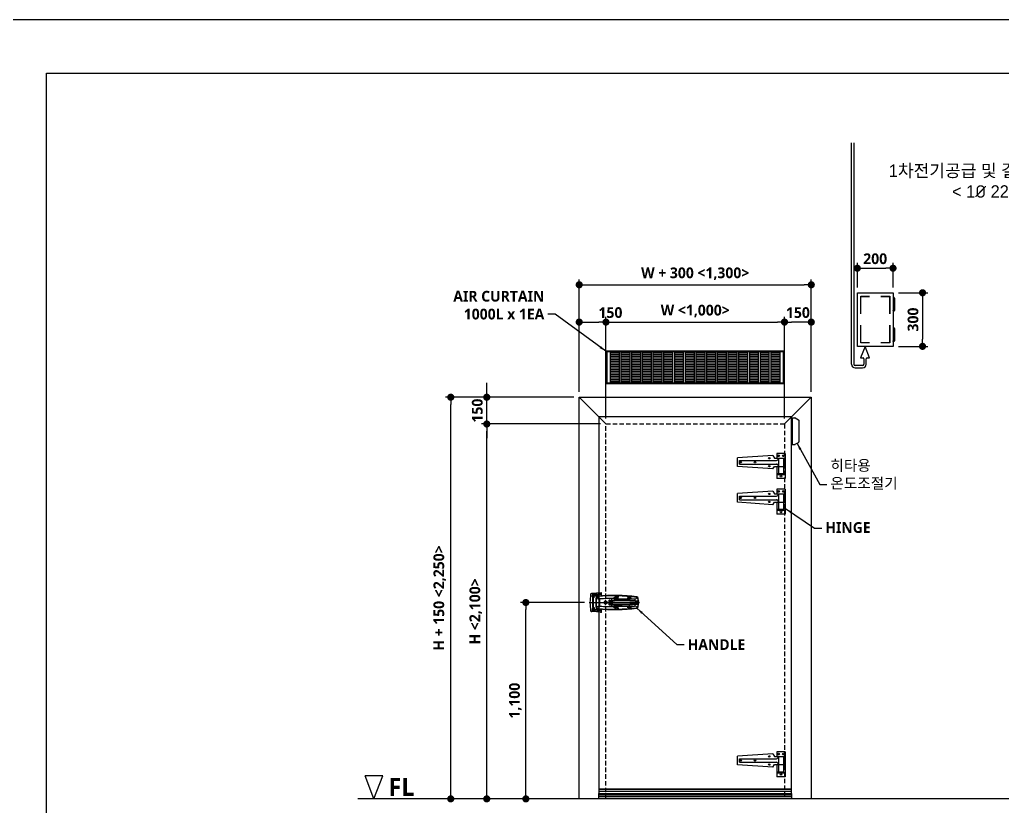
# Model space of a CAD drawing. Header units: millimetres. Extents: x 0 to 33600, y 0 to 8910.
# Drawn here: x 12750 to 18254, y 4503 to 8910 of the extents above; entities that cross this region are included whole.
import ezdxf
from ezdxf.lldxf.tags import DXFTag

# ---------------------------------------------------------------- set-up
doc = ezdxf.new("R2010")
doc.units = ezdxf.units.MM
doc.header["$LTSCALE"] = 20
doc.header["$MEASUREMENT"] = 0
doc.linetypes.add('HIDDEN', pattern=[0.375, 0.25, -0.125])
doc.layers.get('0').update_dxf_attribs({"linetype": 'CONTINUOUS'})
doc.layers.get('Defpoints').update_dxf_attribs({"color": 181, "linetype": 'CONTINUOUS'})
for name, color, linetype in [('DIM', 141, 'CONTINUOUS'), ('DOOR-2', 1, 'CONTINUOUS'), ('DOOR-3', 8, 'CONTINUOUS'), ('TEXT', 7, 'CONTINUOUS'), ('방열문', 7, 'CONTINUOUS')]:
    doc.layers.add(name, color=color, linetype=linetype)
doc.styles.add('SH_대대리576', font='')
doc.styles.get("Standard").update_dxf_attribs({"font": 'NanumGothicBold.ttf'})
doc.styles.get('SH_대대리576').set_extended_font_data('NanumGothic', bold=True)
tags = doc.linetypes.add('破線', pattern=[38.1, 25.4, -12.7]).pattern_tags.tags
tags[6:7] = [DXFTag(74, 4), DXFTag(75, 0), DXFTag(340, '0'), DXFTag(46, 1.0), DXFTag(50, 0.0), DXFTag(44, 0.0), DXFTag(45, 0.0)]
tags[4:5] = [DXFTag(74, 4), DXFTag(75, 0), DXFTag(340, '0'), DXFTag(46, 1.0), DXFTag(50, 0.0), DXFTag(44, 0.0), DXFTag(45, 0.0)]
doc.dimstyles.new('yongsung', dxfattribs={"dimscale": 20, "dimtxt": 3, "dimasz": 2, "dimexe": 1.5, "dimexo": 1.5, "dimgap": 1, "dimtad": 1, "dimdec": 0, "dimdsep": 46, "dimlunit": 6, "dimtxsty": 'Standard', "dimblk": 'DOT', "dimcen": 0, "dimdle": 2, "dimclrd": 256, "dimclre": 256, "dimclrt": 256, "dimadec": 0, "dimazin": 0, "dimtfac": 480, "dimtdec": 0, "dimtix": 1, "dimtmove": 2, "dimatfit": 3, "dimfxl": 1, "dimtolj": 1, "dimtzin": 0, "dimarcsym": 0})

# ---------------------------------------------------------------- blocks, each defined once
blk = doc.blocks.new('_Dot')
at = {"color": 0, "linetype": 'ByBlock', "lineweight": -2}
blk.add_line((-0.5, 0), (-1, 0), dxfattribs=at)
at = {"color": 0, "linetype": 'ByBlock', "const_width": 0.5}
blk.add_lwpolyline([(-0.25, 0, 1), (0.25, 0, 1)], format="xyb", close=True, dxfattribs=at)
blk = doc.blocks.new('*D321')
at = {"layer": 'Defpoints', "color": 0}
for p in [(17642.2, 7517.5), (17442.2, 7380), (17642.2, 7380)]:
    blk.add_point(p, dxfattribs=at)
at = {"layer": 'DIM', "lineweight": -2}
for p, q in [((17442.2, 7410), (17442.2, 7547.5)), ((17642.2, 7410), (17642.2, 7547.5)), ((17482.2, 7517.5), (17602.2, 7517.5))]:
    blk.add_line(p, q, dxfattribs=at)
at = {"layer": 'DIM', "linetype": 'ByBlock', "lineweight": -2, "xscale": 40, "yscale": 40, "zscale": 40, "rotation": 180}
blk.add_blockref('_Dot', (17442.2, 7517.5), dxfattribs=at)
at = {"layer": 'DIM', "linetype": 'ByBlock', "lineweight": -2, "xscale": 40, "yscale": 40, "zscale": 40}
blk.add_blockref('_Dot', (17642.2, 7517.5), dxfattribs=at)
at = {"layer": 'DIM', "insert": (17542.2, 7570.4), "char_height": 60, "attachment_point": 5}
blk.add_mtext('\\A1;200', dxfattribs=at)
blk = doc.blocks.new('*D322')
at = {"layer": 'Defpoints', "color": 0}
for p in [(17642.2, 7380), (17642.2, 7080), (17807.4, 7080)]:
    blk.add_point(p, dxfattribs=at)
at = {"layer": 'DIM', "lineweight": -2}
for p, q in [((17672.2, 7380), (17837.4, 7380)), ((17807.4, 7340), (17807.4, 7120)), ((17672.2, 7080), (17837.4, 7080))]:
    blk.add_line(p, q, dxfattribs=at)
at = {"layer": 'DIM', "linetype": 'ByBlock', "lineweight": -2, "xscale": 40, "yscale": 40, "zscale": 40}
for p, rotation in [((17807.4, 7380), 90), ((17807.4, 7080), 270)]:
    blk.add_blockref('_Dot', p, dxfattribs=dict(at, rotation=rotation))
at = {"layer": 'DIM', "insert": (17754.3, 7230), "char_height": 60, "attachment_point": 5, "rotation": 90}
blk.add_mtext('\\A1;300', dxfattribs=at)
blk = doc.blocks.new('*D323')
at = {"layer": 'Defpoints', "color": 0}
for p in [(17034.2, 7215.8), (16034.2, 6645), (17034.2, 6645)]:
    blk.add_point(p, dxfattribs=at)
at = {"layer": 'DIM', "lineweight": -2}
for p, q in [((16034.2, 6675), (16034.2, 7245.8)), ((16074.2, 7215.8), (16994.2, 7215.8)), ((17034.2, 6675), (17034.2, 7245.8))]:
    blk.add_line(p, q, dxfattribs=at)
at = {"layer": 'DIM', "linetype": 'ByBlock', "lineweight": -2, "xscale": 40, "yscale": 40, "zscale": 40, "rotation": 180}
blk.add_blockref('_Dot', (16034.2, 7215.8), dxfattribs=at)
at = {"layer": 'DIM', "linetype": 'ByBlock', "lineweight": -2, "xscale": 40, "yscale": 40, "zscale": 40}
blk.add_blockref('_Dot', (17034.2, 7215.8), dxfattribs=at)
at = {"layer": 'DIM', "insert": (16534.2, 7277.4), "char_height": 60, "attachment_point": 5}
blk.add_mtext('\\A1;W <1,000>', dxfattribs=at)
blk = doc.blocks.new('*D324')
at = {"layer": 'Defpoints', "color": 0}
for p in [(15366.6, 6645), (16034.2, 6645), (15884.2, 4545)]:
    blk.add_point(p, dxfattribs=at)
at = {"layer": 'DIM', "lineweight": -2}
for p, q in [((16004.2, 6645), (15336.6, 6645)), ((15366.6, 4585), (15366.6, 6605)), ((15854.2, 4545), (15336.6, 4545))]:
    blk.add_line(p, q, dxfattribs=at)
at = {"layer": 'DIM', "linetype": 'ByBlock', "lineweight": -2, "xscale": 40, "yscale": 40, "zscale": 40}
for p, rotation in [((15366.6, 6645), 90), ((15366.6, 4545), 270)]:
    blk.add_blockref('_Dot', p, dxfattribs=dict(at, rotation=rotation))
at = {"layer": 'DIM', "insert": (15305, 5595), "char_height": 60, "attachment_point": 5, "rotation": 90}
blk.add_mtext('\\A1;H <2,100>', dxfattribs=at)
blk = doc.blocks.new('*D325')
at = {"layer": 'Defpoints', "color": 0}
for p in [(15366.6, 6795), (15884.2, 6795), (16034.2, 6645)]:
    blk.add_point(p, dxfattribs=at)
at = {"layer": 'DIM', "lineweight": -2}
for p, q in [((15366.6, 6835), (15366.6, 6875)), ((15854.2, 6795), (15336.6, 6795)), ((15366.6, 6645), (15366.6, 6795)), ((16004.2, 6645), (15336.6, 6645)), ((15366.6, 6605), (15366.6, 6565))]:
    blk.add_line(p, q, dxfattribs=at)
at = {"layer": 'DIM', "linetype": 'ByBlock', "lineweight": -2, "xscale": 40, "yscale": 40, "zscale": 40}
for p, rotation in [((15366.6, 6795), 270), ((15366.6, 6645), 90)]:
    blk.add_blockref('_Dot', p, dxfattribs=dict(at, rotation=rotation))
at = {"layer": 'DIM', "insert": (15313.6, 6720), "char_height": 60, "attachment_point": 5, "rotation": 90}
blk.add_mtext('\\A1;150', dxfattribs=at)
blk = doc.blocks.new('*D326')
at = {"layer": 'Defpoints', "color": 0}
for p in [(15164.8, 6795), (15884.2, 6795), (15884.2, 4545)]:
    blk.add_point(p, dxfattribs=at)
at = {"layer": 'DIM', "lineweight": -2}
for p, q in [((15854.2, 6795), (15134.8, 6795)), ((15164.8, 4585), (15164.8, 6755)), ((15854.2, 4545), (15134.8, 4545))]:
    blk.add_line(p, q, dxfattribs=at)
at = {"layer": 'DIM', "linetype": 'ByBlock', "lineweight": -2, "xscale": 40, "yscale": 40, "zscale": 40}
for p, rotation in [((15164.8, 6795), 90), ((15164.8, 4545), 270)]:
    blk.add_blockref('_Dot', p, dxfattribs=dict(at, rotation=rotation))
at = {"layer": 'DIM', "insert": (15103.2, 5670), "char_height": 60, "attachment_point": 5, "rotation": 90}
blk.add_mtext('\\A1;H + 150 <2,250>', dxfattribs=at)
blk = doc.blocks.new('*D327')
at = {"layer": 'Defpoints', "color": 0}
for p in [(16034.2, 7215.8), (15884.2, 6795), (16034.2, 6645)]:
    blk.add_point(p, dxfattribs=at)
at = {"layer": 'DIM', "lineweight": -2}
for p, q in [((15884.2, 6825), (15884.2, 7245.8)), ((15924.2, 7215.8), (15994.2, 7215.8)), ((16034.2, 6675), (16034.2, 7245.8))]:
    blk.add_line(p, q, dxfattribs=at)
at = {"layer": 'DIM', "linetype": 'ByBlock', "lineweight": -2, "xscale": 40, "yscale": 40, "zscale": 40, "rotation": 180}
blk.add_blockref('_Dot', (15884.2, 7215.8), dxfattribs=at)
at = {"layer": 'DIM', "linetype": 'ByBlock', "lineweight": -2, "xscale": 40, "yscale": 40, "zscale": 40}
blk.add_blockref('_Dot', (16034.2, 7215.8), dxfattribs=at)
at = {"layer": 'DIM', "insert": (16059.2, 7268.8), "char_height": 60, "attachment_point": 5}
blk.add_mtext('\\A1;150', dxfattribs=at)
blk = doc.blocks.new('*D328')
at = {"layer": 'Defpoints', "color": 0}
for p in [(17034.2, 7215.8), (17184.2, 6795), (17034.2, 6645)]:
    blk.add_point(p, dxfattribs=at)
at = {"layer": 'DIM', "lineweight": -2}
for p, q in [((17034.2, 6675), (17034.2, 7245.8)), ((17144.2, 7215.8), (17074.2, 7215.8)), ((17184.2, 6825), (17184.2, 7245.8))]:
    blk.add_line(p, q, dxfattribs=at)
at = {"layer": 'DIM', "linetype": 'ByBlock', "lineweight": -2, "xscale": 40, "yscale": 40, "zscale": 40, "rotation": 180}
blk.add_blockref('_Dot', (17034.2, 7215.8), dxfattribs=at)
at = {"layer": 'DIM', "linetype": 'ByBlock', "lineweight": -2, "xscale": 40, "yscale": 40, "zscale": 40}
blk.add_blockref('_Dot', (17184.2, 7215.8), dxfattribs=at)
at = {"layer": 'DIM', "insert": (17109.2, 7268.8), "char_height": 60, "attachment_point": 5}
blk.add_mtext('\\A1;150', dxfattribs=at)
blk = doc.blocks.new('*D329')
at = {"layer": 'Defpoints', "color": 0}
for p in [(17184.2, 7424.8), (15884.2, 6795), (17184.2, 6795)]:
    blk.add_point(p, dxfattribs=at)
at = {"layer": 'DIM', "lineweight": -2}
for p, q in [((15884.2, 6825), (15884.2, 7454.8)), ((17184.2, 6825), (17184.2, 7454.8)), ((15924.2, 7424.8), (17144.2, 7424.8))]:
    blk.add_line(p, q, dxfattribs=at)
at = {"layer": 'DIM', "linetype": 'ByBlock', "lineweight": -2, "xscale": 40, "yscale": 40, "zscale": 40, "rotation": 180}
blk.add_blockref('_Dot', (15884.2, 7424.8), dxfattribs=at)
at = {"layer": 'DIM', "linetype": 'ByBlock', "lineweight": -2, "xscale": 40, "yscale": 40, "zscale": 40}
blk.add_blockref('_Dot', (17184.2, 7424.8), dxfattribs=at)
at = {"layer": 'DIM', "insert": (16534.2, 7486.4), "char_height": 60, "attachment_point": 5}
blk.add_mtext('\\A1;W + 300 <1,300>', dxfattribs=at)
blk = doc.blocks.new('*D330')
at = {"layer": 'Defpoints', "color": 0}
for p in [(15585.4, 5645), (15944.7, 5645), (15884.2, 4545)]:
    blk.add_point(p, dxfattribs=at)
at = {"layer": 'DIM', "lineweight": -2}
for p, q in [((15914.7, 5645), (15555.4, 5645)), ((15585.4, 4585), (15585.4, 5605)), ((15854.2, 4545), (15555.4, 4545))]:
    blk.add_line(p, q, dxfattribs=at)
at = {"layer": 'DIM', "linetype": 'ByBlock', "lineweight": -2, "xscale": 40, "yscale": 40, "zscale": 40}
for p, rotation in [((15585.4, 5645), 90), ((15585.4, 4545), 270)]:
    blk.add_blockref('_Dot', p, dxfattribs=dict(at, rotation=rotation))
at = {"layer": 'DIM', "insert": (15526.9, 5095), "char_height": 60, "attachment_point": 5, "rotation": 90}
blk.add_mtext('\\A1;1,100', dxfattribs=at)
blk = doc.blocks.new('G$C97EFEF72')
at = {"layer": 'DOOR-3'}
for p, q in [((19.1, 104.1), (9.1, 103.8)), ((65.8, 109.8), (12.1, 105.1)), ((18.8, 94.9), (26.8, 94.9)), ((18.8, 88.9), (26.8, 88.9)), ((65.6, 108.2), (19.1, 104.1)), ((24.5, 96.8), (25.6, 95.6)), ((65.8, 101.4), (27.3, 98.1)), ((67.1, 99.9), (27.4, 96.5)), ((37.6, 81.5), (56.9, 72.2)), ((43.8, 94.9), (51.8, 94.9)), ((43.8, 88.9), (51.8, 88.9)), ((59.7, 75), (46.7, 90.6)), ((67.4, 109.3), (66.2, 108)), ((66.2, 101.6), (67.7, 100.2)), ((66.4, 107.5), (66.4, 102.1)), ((68, 92.6), (68, 107.8)), ((87.9, 55.9), (94.9, 55.9)), ((87.9, 53.9), (87.9, 55.9)), ((94.9, 53.9), (94.9, 55.9)), ((110.9, 42.4), (110.9, 67.4)), ((111.4, 67.9), (154.9, 67.9)), ((111.4, 43.2), (111.4, 66.7)), ((115.7, 64.7), (111.4, 66.7)), ((112.4, 67.7), (141.4, 67.7)), ((115.7, 64.7), (112.4, 67.7)), ((115.7, 45.2), (115.7, 64.7)), ((115.7, 64.7), (141.4, 64.7)), ((122.3, 42.2), (122.3, 67.7)), ((130.4, 42.2), (130.4, 67.7)), ((144.3, 79.1), (162.4, 94.1)), ((151.4, 67.6), (151.4, 67.9)), ((154.9, 67.6), (154.9, 67.9)), ((159.1, 74.9), (253.4, 74.9)), ((255.5, 74), (271.8, 83.1)), ((256.4, 64.4), (256.4, 71.9)), ((256.4, 64.4), (274.3, 64.4)), ((256.4, 61.4), (272.3, 61.4)), ((272.7, 62.4), (269.4, 62.4)), ((269.4, 62.4), (269.4, 47.4)), ((0, 54.9), (280.4, 54.9)), ((19.1, 5.7), (9.1, 6)), ((65.8, 0), (12.1, 4.7)), ((19, 20.9), (27, 20.9)), ((19, 14.9), (27, 14.9)), ((65.6, 1.6), (19.1, 5.7)), ((21, 13), (22.1, 14.2)), ((65.8, 8.4), (27.3, 11.8)), ((67.1, 9.9), (27.4, 13.4)), ((37.6, 28.3), (56.9, 37.6)), ((43.5, 20.9), (51.5, 20.9)), ((43.5, 14.9), (51.5, 14.9)), ((59.7, 34.8), (46.7, 19.2)), ((66, 0), (64.4, 0)), ((66.2, 8.2), (67.7, 9.6)), ((66.2, 1.8), (67.4, 0.5)), ((66.4, 2.3), (66.4, 7.7)), ((68, 2), (68, 17.3)), ((87.9, 53.9), (94.9, 53.9)), ((115.7, 45.2), (111.4, 43.2)), ((111.4, 41.9), (154.9, 41.9)), ((115.7, 45.2), (112.4, 42.2)), ((112.4, 42.2), (141.4, 42.2)), ((115.7, 45.2), (141.4, 45.2)), ((144.3, 30.7), (162.4, 15.7)), ((151.4, 41.9), (151.4, 42.2)), ((154.9, 41.9), (154.9, 42.2)), ((159.1, 34.9), (253.4, 34.9)), ((271.8, 26.7), (255.5, 35.8)), ((256.4, 48.4), (272.3, 48.4)), ((256.4, 37.9), (256.4, 45.4)), ((256.4, 45.4), (274.3, 45.4)), ((272.7, 47.4), (269.4, 47.4))]:
    blk.add_line(p, q, dxfattribs=at)
at = {"layer": 'DOOR-3', "ltscale": 0.5}
for p, q in [((10.5, 91.9), (59.5, 91.9)), ((126.4, 35.2), (126.4, 74.6)), ((13.8, 17.9), (62.7, 17.9))]:
    blk.add_line(p, q, dxfattribs=at)
at = {"layer": 'DOOR-3', "ltscale": 0.4}
for p, q in [((19, 81.9), (19, 101.9)), ((26.5, 81.9), (26.5, 101.9)), ((44, 81.9), (44, 101.9)), ((51.5, 81.9), (51.5, 101.9)), ((91.4, 40.2), (91.4, 69.6)), ((135.1, 80.9), (157.6, 80.9)), ((146.4, 92.2), (146.4, 69.7)), ((213.1, 80.9), (235.6, 80.9)), ((224.4, 92.2), (224.4, 69.7)), ((19.2, 27.9), (19.2, 7.9)), ((26.8, 27.9), (26.8, 7.9)), ((43.8, 27.9), (43.8, 7.9)), ((51.2, 27.9), (51.2, 7.9)), ((135.1, 28.9), (157.6, 28.9)), ((146.4, 17.7), (146.4, 40.2)), ((213.1, 28.9), (235.6, 28.9)), ((224.4, 17.7), (224.4, 40.2))]:
    blk.add_line(p, q, dxfattribs=at)
at = {"layer": 'DOOR-3'}
for centre, radius in [((91.4, 54.9), 8.05), ((91.4, 54.9), 7.45), ((146.4, 80.9), 6.25), ((146.4, 80.8), 3), ((224.4, 80.9), 6.25), ((224.4, 80.9), 3), ((146.4, 28.9), 6.25), ((146.5, 28.9), 2.5), ((224.4, 28.9), 6.25), ((224.4, 28.9), 3)]:
    blk.add_circle(centre, radius, dxfattribs=at)
for centre, radius, start, end in [((304, 54.9), 300, 171.1826, 188.8174), ((12.5, 100.1), 5, 95, 171.1826), ((19, 91.9), 3, 90, 270), ((304, 54.9), 286, 170.6841, 189.3159), ((19.3, 101.6), 2.5, 350.6841, 95), ((304, 54.9), 283.6, 172.0567, 187.9433), ((24.8, 101.6), 3, 95, 179.7841), ((304, 54.9), 282, 172.0567, 187.9433), ((27.7, 93.5), 4.6, 95, 172.0567), ((27.7, 93.5), 3, 95, 172.0567), ((26.5, 91.9), 3, 270, 90), ((336.4, 54.9), 300, 174.8538, 185.1462), ((47.6, 80.9), 10, 95.1086, 174.8538), ((336.4, 54.9), 297.5, 174.8538, 185.1462), ((47.6, 80.9), 7.5, 95.1086, 174.8538), ((44, 91.9), 3, 90, 270), ((135.7, -905.1), 1000, 82.5119, 95.1086), ((135.7, -905.1), 997.5, 82.5119, 95.1086), ((51.5, 91.9), 3, 270, 90), ((353.9, 54.9), 297.5, 176.6631, 183.3369), ((59.9, 72), 3, 94.3994, 176.4542), ((135.1, -905.5), 983.4, 89.6556, 94.3994), ((65.7, 107.5), 0.7, 0, 95), ((66, 107.8), 2, 0, 95), ((65.7, 102.1), 0.7, 275, 0), ((67, 100.9), 1, 275, 0), ((111.4, 67.4), 0.5, 90, 180), ((112.4, 66.7), 1, 90, 180), ((137.2, 72.9), 5, 354.7134, 89.8773), ((141.1, 82.9), 5, 269.6556, 309.6933), ((142.3, -1938.3), 2003, 86.733, 90.0293), ((142.4, -1932.3), 2000, 86.7331, 90.0293), ((331.9, 54.9), 190.6, 173.7023, 176.0881), ((147.5, 75.3), 5, 129.6933, 173.7023), ((331.9, 54.9), 184.3, 173.8437, 175.9546), ((331.9, 54.9), 180.2, 171.1606, 173.9261), ((331.9, 54.9), 178.8, 170.3175, 173.2323), ((331.9, 54.9), 174, 166.9708, 175.8189), ((253.4, 71.9), 3, 0, 90), ((264.7, 76.4), 7.5, 8.8347, 82.5119), ((264.7, 76.4), 10, 8.8347, 82.5119), ((126.4, 54.9), 147.5, 3.3262, 8.8347), ((272.3, 60.4), 1, 1.0647, 90), ((272.7, 63.4), 1, 270, 3.3262), ((-23.6, 54.9), 297, 358.9353, 1.0647), ((274.3, 62.4), 2, 1.4422, 90), ((126.4, 54.9), 150, 351.1653, 8.8347), ((-23.6, 54.9), 300, 358.5578, 1.4422), ((12.5, 9.7), 5, 188.8174, 265), ((19.2, 17.9), 3, 90, 270), ((19.3, 8.2), 2.5, 265, 9.3159), ((24.2, 16.4), 4.6, 187.9433, 265), ((24.2, 16.4), 3, 187.9433, 265), ((24.8, 8.2), 3, 180.2159, 265), ((26.8, 17.9), 3, 270, 90), ((47.6, 28.9), 10, 185.1462, 264.8914), ((47.6, 28.9), 7.5, 185.1462, 264.8914), ((43.8, 17.9), 3, 90, 270), ((135.7, 1015), 1000, 264.8914, 277.4881), ((135.7, 1015), 997.5, 264.8914, 277.4881), ((51.2, 17.9), 3, 270, 90), ((59.9, 37.8), 3, 183.5458, 265.6006), ((135.1, 1015.3), 983.4, 265.6006, 270.3444), ((65.7, 2.3), 0.7, 265, 0), ((65.7, 7.7), 0.7, 0, 85), ((66, 2), 2, 265, 0), ((67, 8.9), 1, 0, 85), ((111.4, 42.4), 0.5, 180, 270), ((112.4, 43.2), 1, 180, 270), ((137.2, 36.9), 5, 270.1227, 5.2866), ((137.2, 36.9), 5, 270.1227, 5.2866), ((141.1, 26.9), 5, 50.3067, 90.3444), ((142.3, 2048.2), 2003, 269.9707, 273.267), ((142.4, 2042.2), 2000, 269.9707, 273.2669), ((331.9, 54.9), 190.6, 183.9119, 186.2977), ((147.5, 34.6), 5, 186.2977, 230.3067), ((331.9, 54.9), 184.3, 184.0454, 186.9755), ((331.9, 54.9), 180.2, 185.7674, 189.7141), ((331.9, 54.9), 178.8, 186.9699, 190.0652), ((331.9, 54.9), 174, 184.1811, 193.0292), ((253.4, 37.9), 3, 270, 0), ((264.7, 33.4), 7.5, 277.4881, 351.1653), ((264.7, 33.4), 10, 277.4881, 351.1653), ((126.4, 54.9), 147.5, 351.1653, 356.6738), ((272.3, 49.4), 1, 270, 358.9353), ((272.7, 46.4), 1, 356.6738, 90), ((274.3, 47.4), 2, 270, 358.5578)]:
    blk.add_arc(centre, radius, start, end, dxfattribs=at)
at = {"layer": 'DOOR-3', "color": 0, "linetype": 'ByBlock'}
for p in [(28.5, 97.1), (111.4, 66.7), (112.4, 67.7), (141.4, 67.7), (256.4, 64.4), (276.3, 62.5), (12.1, 4.7), (28.8, 12.8), (64.4, 0), (65.8, 0), (66, 0), (112.4, 42.2)]:
    blk.add_point(p, dxfattribs=at)
blk = doc.blocks.new('G$C08C975F9')
at = {"layer": 'DOOR-3'}
for p, q in [((197.6, 129), (0, 115)), ((0, 67), (0, 115)), ((197.6, 129), (207.2, 114.1)), ((207.2, 114.1), (256.2, 114.1)), ((218.9, 140), (218.9, 114.1)), ((266.9, 140), (218.9, 140)), ((228.3, 111), (228.3, 70.9)), ((256.2, 114.1), (256.2, 67.8)), ((256.2, 114.1), (261.6, 113.5)), ((261.6, 113.5), (261.6, 67.8)), ((266.9, 140), (266.9, 0)), ((197.6, 53), (0, 67)), ((10.7, 101.2), (218.3, 101.2)), ((10.7, 80.7), (10.7, 101.2)), ((10.7, 80.7), (219.6, 80.7)), ((197.6, 53), (207.2, 67.8)), ((207.2, 67.8), (256.2, 67.8)), ((218.9, 67.8), (218.9, 0)), ((228.3, 67.8), (228.3, 27.6)), ((256.2, 67.8), (256.2, 27.6)), ((256.2, 67.8), (266.9, 67.8)), ((228.3, 27.6), (218.9, 20.5)), ((266.9, 20.5), (218.9, 20.5)), ((266.9, 0), (218.9, 0)), ((266.9, 0), (218.9, 0)), ((228.3, 27.6), (256.2, 27.6)), ((256.2, 27.6), (266.9, 20.5))]:
    blk.add_line(p, q, dxfattribs=at)
for centre, radius in [((176.9, 113.5), 4), ((228.9, 127), 4.8), ((256.9, 127), 4.8), ((17.9, 91), 4), ((97.6, 91), 4), ((176.9, 68.5), 4), ((242.9, 13), 4.8)]:
    blk.add_circle(centre, radius, dxfattribs=at)
for centre, start, end in [((217.1, 112.3), 275.9745, 3.4065), ((217.1, 69.6), 356.5935, 84.0255)]:
    blk.add_arc(centre, 11.2, start, end, dxfattribs=at)

msp = doc.modelspace()

# ---------------------------------------------------------------- linework, layer by layer
msp.add_lwpolyline([(16034.2, 6872.4), (17034.2, 6872.4), (17034.2, 7052.4), (16034.2, 7052.4)], close=True)
at = {"layer": 'Defpoints'}
for points in [[(12600, 8910), (25200, 8910), (25200, 0), (12600, 0)], [(12900, 8610), (23550, 8610), (23550, 300), (12900, 300)]]:
    msp.add_lwpolyline(points, close=True, dxfattribs=at)
at = {"layer": 'DOOR-2'}
for p, q in [((17409.5, 6979.3), (17409.5, 8219.4)), ((17422, 8219.4), (17422, 6979.3)), ((17642.2, 7350), (17642.2, 7280)), ((17642.2, 7350), (17650.2, 7350)), ((17643.4, 7350), (17643.4, 7280)), ((17643.4, 7333), (17650.2, 7333)), ((17650.2, 7350), (17650.2, 7280)), ((17642.2, 7280), (17650.2, 7280)), ((17643.4, 7297), (17650.2, 7297)), ((17642.2, 7180), (17642.2, 7110)), ((17642.2, 7180), (17650.2, 7180)), ((17643.4, 7180), (17643.4, 7110)), ((17643.4, 7163), (17650.2, 7163)), ((17650.2, 7180), (17650.2, 7110)), ((17642.2, 7110), (17650.2, 7110)), ((17643.4, 7127), (17650.2, 7127)), ((17485.7, 7078.3), (17460.7, 7015.8)), ((17510.7, 7015.8), (17485.7, 7078.3)), ((17460.7, 7015.8), (17474.4, 7015.8)), ((17479.4, 7010.8), (17479.4, 6979.3)), ((17491.9, 6979.3), (17491.9, 7010.8)), ((17496.9, 7015.8), (17510.7, 7015.8)), ((17471.9, 6971.8), (17429.5, 6971.8)), ((17429.5, 6959.3), (17471.9, 6959.3)), ((16034.2, 6645), (15884.2, 6795)), ((17034.2, 6645), (17184.2, 6795)), ((17074.2, 4586), (15994.2, 4586)), ((17074.2, 4566), (15994.2, 4566)), ((17074.2, 4556), (15994.2, 4556))]:
    msp.add_line(p, q, dxfattribs=at)
at = {"layer": 'DOOR-2', "ltscale": 3}
for p, q in [((17074.2, 6680), (17076.7, 6680)), ((17074.2, 6680), (17074.2, 6530)), ((17076.7, 6680), (17093, 6679)), ((17076.7, 6680), (17076.7, 6663)), ((17076.7, 6680), (17076.7, 6530)), ((17094.3, 6678.6), (17113.1, 6668.3)), ((17114.7, 6665.7), (17114.7, 6544.2)), ((17076.7, 6600.5), (17076.7, 6530)), ((17074.2, 6530), (17076.7, 6530)), ((17076.7, 6530), (17093, 6530.9)), ((17094.3, 6531.3), (17113.1, 6541.6)), ((14734.5, 4545), (14684.5, 4674.9)), ((14784.5, 4674.9), (14684.5, 4674.9)), ((14784.5, 4674.9), (14684.5, 4674.9)), ((14734.5, 4545), (14784.5, 4674.9))]:
    msp.add_line(p, q, dxfattribs=at)
at = {"layer": 'DOOR-2', "ltscale": 10}
msp.add_line((20925.5, 4545), (14644.2, 4545), dxfattribs=at)
at = {"layer": 'DOOR-2'}
for points in [[(17442.2, 7380), (17642.2, 7380), (17642.2, 7080), (17442.2, 7080)], [(17643.7, 7280), (17648.7, 7280), (17648.7, 7278), (17647.7, 7277), (17644.7, 7277), (17643.7, 7278)], [(17643.7, 7110), (17648.7, 7110), (17648.7, 7108), (17647.7, 7107), (17644.7, 7107), (17643.7, 7108)], [(17074.2, 6685), (15994.2, 6685), (15994.2, 4600), (17074.2, 4600)], [(17074.2, 4600), (15994.2, 4600), (15994.2, 4576), (17074.2, 4576)]]:
    msp.add_lwpolyline(points, close=True, dxfattribs=at)
at = {"layer": 'DOOR-2', "linetype": '破線', "ltscale": 2}
for points in [[(17461, 7261.2), (17461, 7361.2), (17511, 7361.2)], [(17462.2, 7261.2), (17462.2, 7360), (17511, 7360)], [(17573.4, 7361.2), (17623.4, 7361.2), (17623.4, 7261.2)], [(17573.4, 7360), (17622.2, 7360), (17622.2, 7261.2)], [(17511, 7098.8), (17461, 7098.8), (17461, 7198.8)], [(17511, 7100), (17462.2, 7100), (17462.2, 7198.7)], [(17623.4, 7198.8), (17623.4, 7098.8), (17573.4, 7098.8)], [(17622.2, 7198.7), (17622.2, 7100), (17573.4, 7100)]]:
    msp.add_lwpolyline(points, dxfattribs=at)
at = {"layer": 'DOOR-2'}
msp.add_lwpolyline([(15994.2, 4545), (15994.2, 4576), (17074.2, 4576), (17074.2, 4545)], dxfattribs=at)
for centre, radius, start, end in [((17646.2, 7350), 4, 0, 180), ((17646.2, 7180), 4, 0, 180), ((17474.4, 7010.8), 5, 0, 90), ((17496.9, 7010.8), 5, 90, 180), ((17429.5, 6979.3), 20, 180, 270), ((17429.5, 6979.3), 7.5, 180, 270), ((17471.9, 6979.3), 7.5, 270, 0), ((17471.9, 6979.3), 20, 270, 0)]:
    msp.add_arc(centre, radius, start, end, dxfattribs=at)
at = {"layer": 'DOOR-2', "ltscale": 3}
for centre, start, end in [((17092.8, 6676), 61.294, 86.6335), ((17111.7, 6665.7), 0, 61.294), ((17092.8, 6533.9), 273.3665, 298.706), ((17111.7, 6544.2), 298.706, 0)]:
    msp.add_arc(centre, 3, start, end, dxfattribs=at)
at = {"layer": 'DOOR-3', "linetype": 'Continuous'}
for p, q in [((16059.2, 7043.7), (16109.2, 7043.7)), ((16059.2, 7034.4), (16109.2, 7034.4)), ((16059.2, 7025.1), (16109.2, 7025.1)), ((16059.2, 7015.8), (16109.2, 7015.8)), ((16059.2, 7006.5), (16109.2, 7006.5)), ((16059.2, 6997.2), (16109.2, 6997.2)), ((16119.2, 7043.7), (16169.2, 7043.7)), ((16119.2, 7034.4), (16169.2, 7034.4)), ((16119.2, 7025.1), (16169.2, 7025.1)), ((16119.2, 7015.8), (16169.2, 7015.8)), ((16119.2, 7006.5), (16169.2, 7006.5)), ((16119.2, 6997.2), (16169.2, 6997.2)), ((16179.2, 7043.7), (16229.2, 7043.7)), ((16179.2, 7034.4), (16229.2, 7034.4)), ((16179.2, 7025.1), (16229.2, 7025.1)), ((16179.2, 7015.8), (16229.2, 7015.8)), ((16179.2, 7006.5), (16229.2, 7006.5)), ((16179.2, 6997.2), (16229.2, 6997.2)), ((16239.2, 7043.7), (16289.2, 7043.7)), ((16239.2, 7034.4), (16289.2, 7034.4)), ((16239.2, 7025.1), (16289.2, 7025.1)), ((16239.2, 7015.8), (16289.2, 7015.8)), ((16239.2, 7006.5), (16289.2, 7006.5)), ((16239.2, 6997.2), (16289.2, 6997.2)), ((16299.2, 7043.7), (16349.2, 7043.7)), ((16299.2, 7034.4), (16349.2, 7034.4)), ((16299.2, 7025.1), (16349.2, 7025.1)), ((16299.2, 7015.8), (16349.2, 7015.8)), ((16299.2, 7006.5), (16349.2, 7006.5)), ((16299.2, 6997.2), (16349.2, 6997.2)), ((16359.2, 7043.7), (16409.2, 7043.7)), ((16359.2, 7034.4), (16409.2, 7034.4)), ((16359.2, 7025.1), (16409.2, 7025.1)), ((16359.2, 7015.8), (16409.2, 7015.8)), ((16359.2, 7006.5), (16409.2, 7006.5)), ((16359.2, 6997.2), (16409.2, 6997.2)), ((16419.2, 7043.7), (16469.2, 7043.7)), ((16419.2, 7034.4), (16469.2, 7034.4)), ((16419.2, 7025.1), (16469.2, 7025.1)), ((16419.2, 7015.8), (16469.2, 7015.8)), ((16419.2, 7006.5), (16469.2, 7006.5)), ((16419.2, 6997.2), (16469.2, 6997.2)), ((16479.2, 7043.7), (16529.2, 7043.7)), ((16479.2, 7034.4), (16529.2, 7034.4)), ((16479.2, 7025.1), (16529.2, 7025.1)), ((16479.2, 7015.8), (16529.2, 7015.8)), ((16479.2, 7006.5), (16529.2, 7006.5)), ((16479.2, 6997.2), (16529.2, 6997.2)), ((16539.2, 7043.7), (16589.2, 7043.7)), ((16539.2, 7034.4), (16589.2, 7034.4)), ((16539.2, 7025.1), (16589.2, 7025.1)), ((16539.2, 7015.8), (16589.2, 7015.8)), ((16539.2, 7006.5), (16589.2, 7006.5)), ((16539.2, 6997.2), (16589.2, 6997.2)), ((16599.2, 7043.7), (16649.2, 7043.7)), ((16599.2, 7034.4), (16649.2, 7034.4)), ((16599.2, 7025.1), (16649.2, 7025.1)), ((16599.2, 7015.8), (16649.2, 7015.8)), ((16599.2, 7006.5), (16649.2, 7006.5)), ((16599.2, 6997.2), (16649.2, 6997.2)), ((16659.2, 7043.7), (16709.2, 7043.7)), ((16659.2, 7034.4), (16709.2, 7034.4)), ((16659.2, 7025.1), (16709.2, 7025.1)), ((16659.2, 7015.8), (16709.2, 7015.8)), ((16659.2, 7006.5), (16709.2, 7006.5)), ((16659.2, 6997.2), (16709.2, 6997.2)), ((16719.2, 7043.7), (16769.2, 7043.7)), ((16719.2, 7034.4), (16769.2, 7034.4)), ((16719.2, 7025.1), (16769.2, 7025.1)), ((16719.2, 7015.8), (16769.2, 7015.8)), ((16719.2, 7006.5), (16769.2, 7006.5)), ((16719.2, 6997.2), (16769.2, 6997.2)), ((16779.2, 7043.7), (16829.2, 7043.7)), ((16779.2, 7034.4), (16829.2, 7034.4)), ((16779.2, 7025.1), (16829.2, 7025.1)), ((16779.2, 7015.8), (16829.2, 7015.8)), ((16779.2, 7006.5), (16829.2, 7006.5)), ((16779.2, 6997.2), (16829.2, 6997.2)), ((16839.2, 7043.7), (16889.2, 7043.7)), ((16839.2, 7034.4), (16889.2, 7034.4)), ((16839.2, 7025.1), (16889.2, 7025.1)), ((16839.2, 7015.8), (16889.2, 7015.8)), ((16839.2, 7006.5), (16889.2, 7006.5)), ((16839.2, 6997.2), (16889.2, 6997.2)), ((16899.2, 7043.7), (16949.2, 7043.7)), ((16899.2, 7034.4), (16949.2, 7034.4)), ((16899.2, 7025.1), (16949.2, 7025.1)), ((16899.2, 7015.8), (16949.2, 7015.8)), ((16899.2, 7006.5), (16949.2, 7006.5)), ((16899.2, 6997.2), (16949.2, 6997.2)), ((16959.2, 7043.7), (17009.2, 7043.7)), ((16959.2, 7034.4), (17009.2, 7034.4)), ((16959.2, 7025.1), (17009.2, 7025.1)), ((16959.2, 7015.8), (17009.2, 7015.8)), ((16959.2, 7006.5), (17009.2, 7006.5)), ((16959.2, 6997.2), (17009.2, 6997.2)), ((16059.2, 6987.9), (16109.2, 6987.9)), ((16059.2, 6978.6), (16109.2, 6978.6)), ((16059.2, 6969.3), (16109.2, 6969.3)), ((16059.2, 6960), (16109.2, 6960)), ((16059.2, 6950.7), (16109.2, 6950.7)), ((16059.2, 6941.4), (16109.2, 6941.4)), ((16119.2, 6987.9), (16169.2, 6987.9)), ((16119.2, 6978.6), (16169.2, 6978.6)), ((16119.2, 6969.3), (16169.2, 6969.3)), ((16119.2, 6960), (16169.2, 6960)), ((16119.2, 6950.7), (16169.2, 6950.7)), ((16119.2, 6941.4), (16169.2, 6941.4)), ((16179.2, 6987.9), (16229.2, 6987.9)), ((16179.2, 6978.6), (16229.2, 6978.6)), ((16179.2, 6969.3), (16229.2, 6969.3)), ((16179.2, 6960), (16229.2, 6960)), ((16179.2, 6950.7), (16229.2, 6950.7)), ((16179.2, 6941.4), (16229.2, 6941.4)), ((16239.2, 6987.9), (16289.2, 6987.9)), ((16239.2, 6978.6), (16289.2, 6978.6)), ((16239.2, 6969.3), (16289.2, 6969.3)), ((16239.2, 6960), (16289.2, 6960)), ((16239.2, 6950.7), (16289.2, 6950.7)), ((16239.2, 6941.4), (16289.2, 6941.4)), ((16299.2, 6987.9), (16349.2, 6987.9)), ((16299.2, 6978.6), (16349.2, 6978.6)), ((16299.2, 6969.3), (16349.2, 6969.3)), ((16299.2, 6960), (16349.2, 6960)), ((16299.2, 6950.7), (16349.2, 6950.7)), ((16299.2, 6941.4), (16349.2, 6941.4)), ((16359.2, 6987.9), (16409.2, 6987.9)), ((16359.2, 6978.6), (16409.2, 6978.6)), ((16359.2, 6969.3), (16409.2, 6969.3)), ((16359.2, 6960), (16409.2, 6960)), ((16359.2, 6950.7), (16409.2, 6950.7)), ((16359.2, 6941.4), (16409.2, 6941.4)), ((16419.2, 6987.9), (16469.2, 6987.9)), ((16419.2, 6978.6), (16469.2, 6978.6)), ((16419.2, 6969.3), (16469.2, 6969.3)), ((16419.2, 6960), (16469.2, 6960)), ((16419.2, 6950.7), (16469.2, 6950.7)), ((16419.2, 6941.4), (16469.2, 6941.4)), ((16479.2, 6987.9), (16529.2, 6987.9)), ((16479.2, 6978.6), (16529.2, 6978.6)), ((16479.2, 6969.3), (16529.2, 6969.3)), ((16479.2, 6960), (16529.2, 6960)), ((16479.2, 6950.7), (16529.2, 6950.7)), ((16479.2, 6941.4), (16529.2, 6941.4)), ((16539.2, 6987.9), (16589.2, 6987.9)), ((16539.2, 6978.6), (16589.2, 6978.6)), ((16539.2, 6969.3), (16589.2, 6969.3)), ((16539.2, 6960), (16589.2, 6960)), ((16539.2, 6950.7), (16589.2, 6950.7)), ((16539.2, 6941.4), (16589.2, 6941.4)), ((16599.2, 6987.9), (16649.2, 6987.9)), ((16599.2, 6978.6), (16649.2, 6978.6)), ((16599.2, 6969.3), (16649.2, 6969.3)), ((16599.2, 6960), (16649.2, 6960)), ((16599.2, 6950.7), (16649.2, 6950.7)), ((16599.2, 6941.4), (16649.2, 6941.4)), ((16659.2, 6987.9), (16709.2, 6987.9)), ((16659.2, 6978.6), (16709.2, 6978.6)), ((16659.2, 6969.3), (16709.2, 6969.3)), ((16659.2, 6960), (16709.2, 6960)), ((16659.2, 6950.7), (16709.2, 6950.7)), ((16659.2, 6941.4), (16709.2, 6941.4)), ((16719.2, 6987.9), (16769.2, 6987.9)), ((16719.2, 6978.6), (16769.2, 6978.6)), ((16719.2, 6969.3), (16769.2, 6969.3)), ((16719.2, 6960), (16769.2, 6960)), ((16719.2, 6950.7), (16769.2, 6950.7)), ((16719.2, 6941.4), (16769.2, 6941.4)), ((16779.2, 6987.9), (16829.2, 6987.9)), ((16779.2, 6978.6), (16829.2, 6978.6)), ((16779.2, 6969.3), (16829.2, 6969.3)), ((16779.2, 6960), (16829.2, 6960)), ((16779.2, 6950.7), (16829.2, 6950.7)), ((16779.2, 6941.4), (16829.2, 6941.4)), ((16839.2, 6987.9), (16889.2, 6987.9)), ((16839.2, 6978.6), (16889.2, 6978.6)), ((16839.2, 6969.3), (16889.2, 6969.3)), ((16839.2, 6960), (16889.2, 6960)), ((16839.2, 6950.7), (16889.2, 6950.7)), ((16839.2, 6941.4), (16889.2, 6941.4)), ((16899.2, 6987.9), (16949.2, 6987.9)), ((16899.2, 6978.6), (16949.2, 6978.6)), ((16899.2, 6969.3), (16949.2, 6969.3)), ((16899.2, 6960), (16949.2, 6960)), ((16899.2, 6950.7), (16949.2, 6950.7)), ((16899.2, 6941.4), (16949.2, 6941.4)), ((16959.2, 6987.9), (17009.2, 6987.9)), ((16959.2, 6978.6), (17009.2, 6978.6)), ((16959.2, 6969.3), (17009.2, 6969.3)), ((16959.2, 6960), (17009.2, 6960)), ((16959.2, 6950.7), (17009.2, 6950.7)), ((16959.2, 6941.4), (17009.2, 6941.4)), ((16059.2, 6932.1), (16109.2, 6932.1)), ((16059.2, 6922.8), (16109.2, 6922.8)), ((16059.2, 6913.5), (16109.2, 6913.5)), ((16059.2, 6904.2), (16109.2, 6904.2)), ((16059.2, 6894.9), (16109.2, 6894.9)), ((16059.2, 6885.6), (16109.2, 6885.6)), ((16059.2, 6880.9), (16109.2, 6880.9)), ((16119.2, 6932.1), (16169.2, 6932.1)), ((16119.2, 6922.8), (16169.2, 6922.8)), ((16119.2, 6913.5), (16169.2, 6913.5)), ((16119.2, 6904.2), (16169.2, 6904.2)), ((16119.2, 6894.9), (16169.2, 6894.9)), ((16119.2, 6885.6), (16169.2, 6885.6)), ((16119.2, 6880.9), (16169.2, 6880.9)), ((16179.2, 6932.1), (16229.2, 6932.1)), ((16179.2, 6922.8), (16229.2, 6922.8)), ((16179.2, 6913.5), (16229.2, 6913.5)), ((16179.2, 6904.2), (16229.2, 6904.2)), ((16179.2, 6894.9), (16229.2, 6894.9)), ((16179.2, 6885.6), (16229.2, 6885.6)), ((16179.2, 6880.9), (16229.2, 6880.9)), ((16239.2, 6932.1), (16289.2, 6932.1)), ((16239.2, 6922.8), (16289.2, 6922.8)), ((16239.2, 6913.5), (16289.2, 6913.5)), ((16239.2, 6904.2), (16289.2, 6904.2)), ((16239.2, 6894.9), (16289.2, 6894.9)), ((16239.2, 6885.6), (16289.2, 6885.6)), ((16239.2, 6880.9), (16289.2, 6880.9)), ((16299.2, 6932.1), (16349.2, 6932.1)), ((16299.2, 6922.8), (16349.2, 6922.8)), ((16299.2, 6913.5), (16349.2, 6913.5)), ((16299.2, 6904.2), (16349.2, 6904.2)), ((16299.2, 6894.9), (16349.2, 6894.9)), ((16299.2, 6885.6), (16349.2, 6885.6)), ((16299.2, 6880.9), (16349.2, 6880.9)), ((16359.2, 6932.1), (16409.2, 6932.1)), ((16359.2, 6922.8), (16409.2, 6922.8)), ((16359.2, 6913.5), (16409.2, 6913.5)), ((16359.2, 6904.2), (16409.2, 6904.2)), ((16359.2, 6894.9), (16409.2, 6894.9)), ((16359.2, 6885.6), (16409.2, 6885.6)), ((16359.2, 6880.9), (16409.2, 6880.9)), ((16419.2, 6932.1), (16469.2, 6932.1)), ((16419.2, 6922.8), (16469.2, 6922.8)), ((16419.2, 6913.5), (16469.2, 6913.5)), ((16419.2, 6904.2), (16469.2, 6904.2)), ((16419.2, 6894.9), (16469.2, 6894.9)), ((16419.2, 6885.6), (16469.2, 6885.6)), ((16419.2, 6880.9), (16469.2, 6880.9)), ((16479.2, 6932.1), (16529.2, 6932.1)), ((16479.2, 6922.8), (16529.2, 6922.8)), ((16479.2, 6913.5), (16529.2, 6913.5)), ((16479.2, 6904.2), (16529.2, 6904.2)), ((16479.2, 6894.9), (16529.2, 6894.9)), ((16479.2, 6885.6), (16529.2, 6885.6)), ((16479.2, 6880.9), (16529.2, 6880.9)), ((16539.2, 6932.1), (16589.2, 6932.1)), ((16539.2, 6922.8), (16589.2, 6922.8)), ((16539.2, 6913.5), (16589.2, 6913.5)), ((16539.2, 6904.2), (16589.2, 6904.2)), ((16539.2, 6894.9), (16589.2, 6894.9)), ((16539.2, 6885.6), (16589.2, 6885.6)), ((16539.2, 6880.9), (16589.2, 6880.9)), ((16599.2, 6932.1), (16649.2, 6932.1)), ((16599.2, 6922.8), (16649.2, 6922.8)), ((16599.2, 6913.5), (16649.2, 6913.5)), ((16599.2, 6904.2), (16649.2, 6904.2)), ((16599.2, 6894.9), (16649.2, 6894.9)), ((16599.2, 6885.6), (16649.2, 6885.6)), ((16599.2, 6880.9), (16649.2, 6880.9)), ((16659.2, 6932.1), (16709.2, 6932.1)), ((16659.2, 6922.8), (16709.2, 6922.8)), ((16659.2, 6913.5), (16709.2, 6913.5)), ((16659.2, 6904.2), (16709.2, 6904.2)), ((16659.2, 6894.9), (16709.2, 6894.9)), ((16659.2, 6885.6), (16709.2, 6885.6)), ((16659.2, 6880.9), (16709.2, 6880.9)), ((16719.2, 6932.1), (16769.2, 6932.1)), ((16719.2, 6922.8), (16769.2, 6922.8)), ((16719.2, 6913.5), (16769.2, 6913.5)), ((16719.2, 6904.2), (16769.2, 6904.2)), ((16719.2, 6894.9), (16769.2, 6894.9)), ((16719.2, 6885.6), (16769.2, 6885.6)), ((16719.2, 6880.9), (16769.2, 6880.9)), ((16779.2, 6932.1), (16829.2, 6932.1)), ((16779.2, 6922.8), (16829.2, 6922.8)), ((16779.2, 6913.5), (16829.2, 6913.5)), ((16779.2, 6904.2), (16829.2, 6904.2)), ((16779.2, 6894.9), (16829.2, 6894.9)), ((16779.2, 6885.6), (16829.2, 6885.6)), ((16779.2, 6880.9), (16829.2, 6880.9)), ((16839.2, 6932.1), (16889.2, 6932.1)), ((16839.2, 6922.8), (16889.2, 6922.8)), ((16839.2, 6913.5), (16889.2, 6913.5)), ((16839.2, 6904.2), (16889.2, 6904.2)), ((16839.2, 6894.9), (16889.2, 6894.9)), ((16839.2, 6885.6), (16889.2, 6885.6)), ((16839.2, 6880.9), (16889.2, 6880.9)), ((16899.2, 6932.1), (16949.2, 6932.1)), ((16899.2, 6922.8), (16949.2, 6922.8)), ((16899.2, 6913.5), (16949.2, 6913.5)), ((16899.2, 6904.2), (16949.2, 6904.2)), ((16899.2, 6894.9), (16949.2, 6894.9)), ((16899.2, 6885.6), (16949.2, 6885.6)), ((16899.2, 6880.9), (16949.2, 6880.9)), ((16959.2, 6932.1), (17009.2, 6932.1)), ((16959.2, 6922.8), (17009.2, 6922.8)), ((16959.2, 6913.5), (17009.2, 6913.5)), ((16959.2, 6904.2), (17009.2, 6904.2)), ((16959.2, 6894.9), (17009.2, 6894.9)), ((16959.2, 6885.6), (17009.2, 6885.6)), ((16959.2, 6880.9), (17009.2, 6880.9))]:
    msp.add_line(p, q, dxfattribs=at)
for points in [[(16039.2, 6876.3), (17029.2, 6876.3), (17029.2, 7048.3), (16039.2, 7048.4), (16039.2, 7043.7), (16039.2, 6880.9), (16039.2, 6876.3)], [(16059.2, 6876.3), (16059.2, 7048.3)], [(16109.2, 6876.3), (16109.2, 7048.3)], [(16119.2, 6876.3), (16119.2, 7048.3)], [(16169.2, 6876.3), (16169.2, 7048.3)], [(16179.2, 6876.3), (16179.2, 7048.3)], [(16229.2, 6876.3), (16229.2, 7048.3)], [(16239.2, 6876.3), (16239.2, 7048.3)], [(16289.2, 6876.3), (16289.2, 7048.3)], [(16299.2, 6876.3), (16299.2, 7048.3)], [(16349.2, 6876.3), (16349.2, 7048.3)], [(16359.2, 6876.3), (16359.2, 7048.3)], [(16409.2, 6876.3), (16409.2, 7048.3)], [(16419.2, 6876.3), (16419.2, 7048.3)], [(16469.2, 6876.3), (16469.2, 7048.3)], [(16479.2, 6876.3), (16479.2, 7048.3)], [(16529.2, 6876.3), (16529.2, 7048.3)], [(16539.2, 6876.3), (16539.2, 7048.3)], [(16589.2, 6876.3), (16589.2, 7048.3)], [(16599.2, 6876.3), (16599.2, 7048.3)], [(16649.2, 6876.3), (16649.2, 7048.3)], [(16659.2, 6876.3), (16659.2, 7048.3)], [(16709.2, 6876.3), (16709.2, 7048.3)], [(16719.2, 6876.3), (16719.2, 7048.3)], [(16769.2, 6876.3), (16769.2, 7048.3)], [(16779.2, 6876.3), (16779.2, 7048.3)], [(16829.2, 6876.3), (16829.2, 7048.3)], [(16839.2, 6876.3), (16839.2, 7048.3)], [(16889.2, 6876.3), (16889.2, 7048.3)], [(16899.2, 6876.3), (16899.2, 7048.3)], [(16949.2, 6876.3), (16949.2, 7048.3)], [(16959.2, 6876.3), (16959.2, 7048.3)], [(17009.2, 6876.3), (17009.2, 7048.3)]]:
    msp.add_lwpolyline(points, dxfattribs=at)
at = {"layer": 'DOOR-3', "linetype": 'HIDDEN', "ltscale": 5}
msp.add_lwpolyline([(16034.2, 6645), (17034.2, 6645), (17034.2, 4545), (16034.2, 4545)], close=True, dxfattribs=at)
at = {"layer": '방열문'}
msp.add_lwpolyline([(15884.2, 4545), (15884.2, 6795), (17184.2, 6795), (17184.2, 4545)], dxfattribs=at)

# ---------------------------------------------------------------- block references
at = {"color": 7, "linetype": 'Continuous'}
for name, p in [('G$C08C975F9', (16771.6, 6340)), ('G$C08C975F9', (16771.6, 6140)), ('G$C97EFEF72', (15940.7, 5590)), ('G$C08C975F9', (16771.6, 4669))]:
    msp.add_blockref(name, p, dxfattribs=at)

# ---------------------------------------------------------------- texts
at = {"color": 4, "insert": (18227.2, 8099), "char_height": 70, "attachment_point": 2, "style": 'SH_대대리576'}
msp.add_mtext('{\\fHYwulM|b0|i0|c129|p18;1\\f굴림|b0|i0|c129|p50;차전기공급 및 결선\\fHYwulM|b0|i0|c129|p18;(\\f굴림|b0|i0|c129|p50;당사제외\\fHYwulM|b0|i0|c129|p18;)\\P< 1\\fISOCPEUR|b0|i0|c0|p34;%%C\\fHYwulM|b0|i0|c129|p18; 220V >}', dxfattribs=at)
at = {"layer": 'TEXT', "char_height": 60, "style": 'SH_대대리576'}
for s, insert, attachment_point in [('AIR CURTAIN\\P1000L x 1EA', (15688.7, 7229.9), 9), ('히타용\\P온도조절기', (17291.5, 6276.6), 7), ('HINGE', (17262.7, 6034.2), 7), ('HANDLE', (16491.7, 5379.4), 7)]:
    msp.add_mtext(s, dxfattribs=dict(at, insert=insert, attachment_point=attachment_point))
at = {"layer": '방열문', "ltscale": 3, "style": 'SH_대대리576'}
msp.add_text('FL', height=100, dxfattribs=at).set_placement((14816.1, 4561.7))

# ---------------------------------------------------------------- dimensions: what is measured, and where the dimension line sits
at = {"layer": 'DIM'}
for base, p1, p2, text, picture, middle in [((17184.2, 7424.8), (15884.2, 6795), (17184.2, 6795), 'W + 300 <<>>', '*D329', (16534.2, 7486.4)), ((17034.2, 7215.8), (16034.2, 6645), (17034.2, 6645), 'W <<>>', '*D323', (16534.2, 7277.4))]:
    dim = msp.add_linear_dim(base=base, p1=p1, p2=p2, text=text, dimstyle='yongsung', override={"dimtmove": 1}, dxfattribs=at)
    dim.commit()
    dim.dimension.update_dxf_attribs({"geometry": picture, "text_midpoint": middle})
dim = msp.add_linear_dim(base=(17642.2, 7517.5), p1=(17442.2, 7380), p2=(17642.2, 7380), dimstyle='yongsung', override={"dimtmove": 1}, dxfattribs=at)
dim.commit()
dim.dimension.update_dxf_attribs({"geometry": '*D321', "text_midpoint": (17542.2, 7570.4)})
for base, p1, p2, picture, middle in [((17807.4, 7080), (17642.2, 7380), (17642.2, 7080), '*D322', (17754.3, 7230)), ((15366.6, 6795), (16034.2, 6645), (15884.2, 6795), '*D325', (15313.6, 6720)), ((15585.4, 5645), (15884.2, 4545), (15944.7, 5645), '*D330', (15526.9, 5095))]:
    dim = msp.add_linear_dim(base=base, p1=p1, p2=p2, angle=90, dimstyle='yongsung', override={"dimtmove": 1}, dxfattribs=at)
    dim.commit()
    dim.dimension.update_dxf_attribs({"geometry": picture, "text_midpoint": middle})
dim = msp.add_linear_dim(base=(16034.2, 7215.8), p1=(15884.2, 6795), p2=(16034.2, 6645), dimstyle='yongsung', override={"dimtmove": 1}, dxfattribs=at)
dim.commit()
dim.dimension.update_dxf_attribs({"geometry": '*D327', "text_midpoint": (16059.2, 7215.8), "dimtype": 160})
dim = msp.add_linear_dim(base=(17034.2, 7215.8), p1=(17184.2, 6795), p2=(17034.2, 6645), angle=180, dimstyle='yongsung', override={"dimtmove": 1}, dxfattribs=at)
dim.commit()
dim.dimension.update_dxf_attribs({"geometry": '*D328', "text_midpoint": (17109.2, 7215.8), "dimtype": 160})
for base, p2, text, picture, middle in [((15164.8, 6795), (15884.2, 6795), 'H + 150 <<>>', '*D326', (15103.2, 5670)), ((15366.6, 6645), (16034.2, 6645), 'H <<>>', '*D324', (15305, 5595))]:
    dim = msp.add_linear_dim(base=base, p1=(15884.2, 4545), p2=p2, angle=90, text=text, dimstyle='yongsung', override={"dimtmove": 1}, dxfattribs=at)
    dim.commit()
    dim.dimension.update_dxf_attribs({"geometry": picture, "text_midpoint": middle})

# ---------------------------------------------------------------- leaders
at = {"layer": 'TEXT', "annotation_type": 0, "has_hookline": 1}
for points, hookline_direction, text_width in [([(16034.2, 7052.4), (15748.7, 7259.9), (15708.7, 7259.9)], 1, 515.3), ([(17103.1, 6539.4), (17231.5, 6306.6), (17271.5, 6306.6)], 0, 389.1), ([(17039.4, 6171.1), (17202.7, 6061.3), (17242.7, 6061.3)], 0, 247.2), ([(16206.7, 5613.5), (16431.7, 5409.4), (16471.7, 5409.4)], 0, 323.8)]:
    msp.add_leader(points, dimstyle='yongsung', override={"dimtad": 0}, dxfattribs=dict(at, hookline_direction=hookline_direction, text_width=text_width))

doc.saveas('drawing.dxf')
